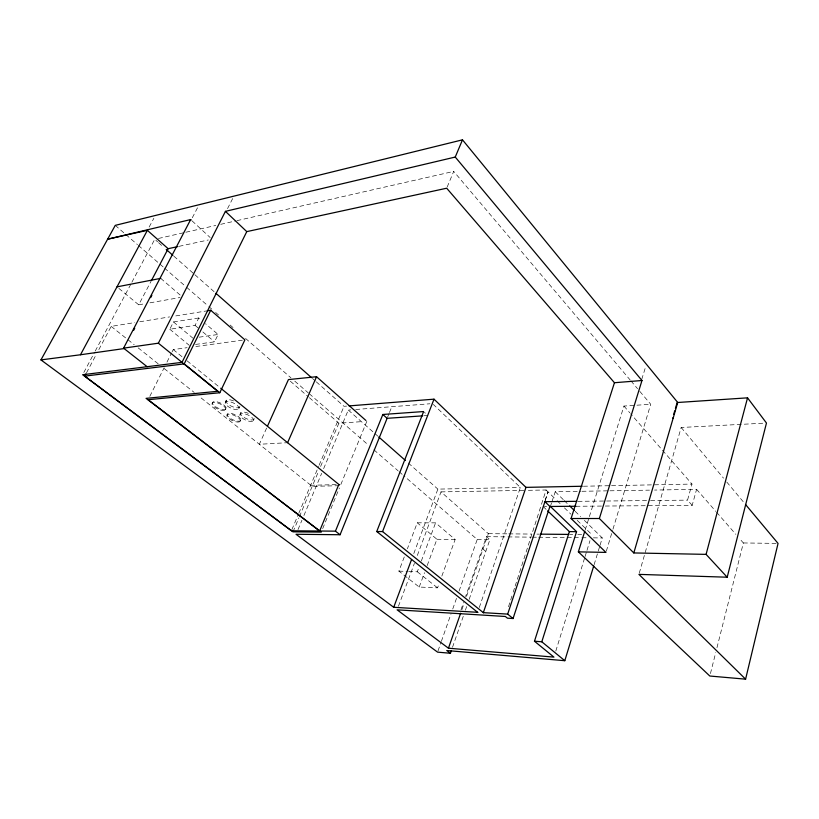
<?xml version="1.0" encoding="UTF-8"?>
<svg xmlns="http://www.w3.org/2000/svg" width="819" height="819" viewBox="0 0 819 819"><rect width="100%" height="100%" fill="white"/><g stroke="black" fill="none" stroke-linecap="round" stroke-linejoin="round"><path stroke-width="0.61" stroke-dasharray="4.09 3.07" d="M710.442 673.566L715.724 652.61M716.963 647.686L743.355 542.956L739.178 538.165M605.323 506.04L692.188 505.354L696.59 489.342L654.565 490.059M692.188 505.354L687.54 500.133L691.994 484.07L630.661 413.769M639.27 573.157L681.173 427.487L765.202 423.106M606.326 551.167L612.612 530.364M612.981 529.135L650.726 404.279L638.359 389.67M594.113 564.68L599.682 546.457M600.051 545.239L602.282 537.95L584.182 520.167M641.758 379.34L645.874 366.042M555.804 651.054L584.725 557.667M585.094 556.459L586.599 551.607M586.977 550.388L589.977 540.683M585.196 529.985L588.994 517.833M589.373 516.615L623.945 406.06L650.726 404.279M545.106 500.88L548.013 491.85L545.014 500.88M508.497 606.746L512.807 593.365M513.196 592.157L514.762 587.284M515.161 586.076L546.099 489.987L527.108 490.335M550.388 506.47L551.504 503.061M551.883 501.934L555.231 491.728L580.702 491.298M479.279 607.503L520.382 487.479L433.353 404.463M452.518 647.276L463.749 614.946M465.407 610.155L466.656 606.562M469.154 599.375L489.885 539.649L486.486 536.66L465.601 596.508M460.995 609.715L463.503 602.508M461.906 609.623L464.004 603.593M466.523 596.365L488.37 533.671L441.011 491.881L416.625 557.401M437.991 650.941L440.95 642.557M441.369 641.349L451.064 613.789M452.753 608.998L456.552 598.208M459.08 591.021L477.221 539.486L403.869 475.819M404.258 556.992L398.884 571.13L419.215 587.039L437.561 587.868L439.271 583.148M441.851 576.074L455.149 539.506L435.575 522.85L417.27 522.809L407.401 548.74M398.443 606.255L414.404 563.359M419.215 587.039L424.529 572.706M427.19 565.54L436.926 539.26L417.27 522.809M413.79 553.572L437.878 489.117L520.382 487.479M408.701 571.478L417.301 571.785L418.632 568.202M421.314 561.035L435.575 522.85M387.582 417.168L388.984 413.687M389.455 412.53L391.799 406.736M322.696 528.613L339.404 488.001M340.837 484.51L366.851 421.304M447.154 187.09L453.716 171.406L630.118 379.924M293.007 531.838L298.915 517.843M299.416 516.676L318.632 471.14M320.608 466.461L338.871 423.198L363.032 421.56M298.014 529.576L301.955 520.208M303.921 515.52L321.662 473.341M323.638 468.652L348.28 410.063L350.767 409.879M291.881 529.617L298.3 514.445M298.792 513.278L318.611 466.421M319.103 465.243L344.021 406.316L346.56 406.111M266.615 428.112L259.347 444.277L287.592 442.7M253.388 420.741A7.443 2.826 24.1 0 0 244.922 413.861A7.443 2.826 24.1 0 0 241.871 417.833A7.443 2.826 24.1 0 0 253.388 420.741L254.054 419.277M240.254 421.365A7.381 2.764 24.3 0 0 231.787 414.557A7.381 2.764 24.3 0 0 228.88 418.478A7.381 2.764 24.3 0 0 240.254 421.365L240.663 420.495A7.381 2.764 24.3 0 0 232.197 413.677A7.381 2.764 24.3 0 0 229.279 417.608A7.381 2.764 24.3 0 0 240.663 420.495M238.882 408.845A7.545 2.877 24.5 0 0 230.231 401.812A7.545 2.877 24.5 0 0 227.272 405.927A7.545 2.877 24.5 0 0 238.882 408.845L239.701 407.074M240.049 414.24L240.725 412.776M227.006 414.926L227.416 414.045M225.358 402.231L226.187 400.46M225.614 409.756A7.484 2.815 24.6 0 0 216.963 402.794A7.484 2.815 24.6 0 0 214.148 406.859A7.484 2.815 24.6 0 0 225.614 409.756L226.024 408.876A7.484 2.826 24.7 0 0 217.373 401.914A7.484 2.826 24.7 0 0 214.558 405.989A7.484 2.826 24.7 0 0 226.024 408.876M212.182 403.214L212.602 402.334M195.546 344.43L214.527 341.83L218.11 334.48L205.528 323.751M198.761 317.977L173.485 321.959L169.789 329.238L195.076 325.378L198.761 317.977L201.658 320.444M149.836 396.304L164.117 367.813M166.974 362.111L171.55 352.999M172.123 351.853L173.259 349.58L187.09 347.696M227.549 208.599L233.538 196.816M192.301 217.762L198.188 206.49M118.878 288.421L138.708 304.811L151.075 281.245M83.835 372.471L94.646 352.16M95.25 351.034L131.306 283.323M131.9 282.197L154.74 239.312L157.606 241.84M86.517 372.809L96.499 354.023M98.843 349.6L111.179 326.392L134.797 322.563M149.14 227.058L153.849 218.304M158.477 238.462L184.633 232.524M185.882 232.238L215.776 225.45M220.761 224.314L235.708 220.925M236.957 220.639L453.716 171.406M179.105 246.324L208.313 239.977M138.708 304.811L144.973 303.706M149.979 302.825L180.026 297.522M139.773 321.754L169.605 316.912M175.819 315.909L205.723 311.056M199.13 337.182L218.11 334.48M195.884 346.509L242.373 340.202M355.733 409.49L429.893 403.777M423.986 415.755L427.805 415.489L424.457 412.336M310.636 485.268L336.22 484.643M339.076 485.708L312.213 486.343L199.191 396.427M583.435 486.23L610.257 485.698M611.537 485.667L691.994 484.07M441.011 491.881L525.849 490.356M581.981 491.277L608.722 490.827M609.991 490.806L649.477 490.141M578.03 501.32L649.344 500.552M650.614 500.532L687.54 500.133M544.4 506.511L546.601 506.49M575.941 506.265L604.043 506.05M488.37 533.671L507.534 533.845M508.814 533.855L531.807 534.07M536.926 534.121L539.475 534.142M570.137 534.428L572.696 534.449M577.804 534.49L581.633 534.531M486.486 536.66L531.019 537.151M532.289 537.162L537.387 537.223M538.656 537.233L573.013 537.622M574.283 537.633L580.651 537.704M581.92 537.725L588.277 537.786M593.376 537.848L602.282 537.95M477.221 539.486L489.885 539.649M743.355 542.956L778.05 543.406M436.926 539.26L455.149 539.506M398.884 571.13L407.473 571.437M111.179 326.392L134.183 344.697M138.176 347.88L158.18 363.8M164.189 368.57L194.195 392.444M417.301 571.785L437.561 587.868M173.259 349.58L183.149 357.627M187.101 360.851L219.738 387.428M169.789 329.238L189.22 345.301M173.485 321.959L192.803 338.083M195.076 325.378L197.993 327.846M202.856 331.961L214.527 341.83M160.719 278.358L181.583 296.263M290.336 381.224L308.415 396.867M309.367 397.686L338.871 423.198M482.35 548.495L485.79 551.463M115.264 225.368L124.918 233.753M125.88 234.582L137.469 244.635M138.431 245.475L163.524 267.25M164.496 268.089L185.729 286.517M186.691 287.356L207.924 305.784M208.896 306.623L211.783 309.132M215.653 312.489L218.54 314.998M230.129 325.051L233.026 327.559M245.567 338.452L290.94 377.825M294.799 381.173L308.313 392.895M309.275 393.734L368.151 444.83M373.945 449.856L398.075 470.792M399.037 471.631L402.897 474.989M158.558 242.69L163.339 246.908M173.863 256.183L193.939 273.894M194.891 274.734L214.967 292.455M312.479 378.48L315.346 381.009M316.298 381.859L344.021 406.316M348.28 410.063L374.017 432.77M374.969 433.609L377.825 436.138M408.333 463.052L437.878 489.117M192.035 220.854L210.155 237.52M543.151 506.521L546.764 509.981M546.099 489.987L556.234 499.866M557.145 500.757L560.8 504.32M564.455 507.893L570.843 514.127M577.241 520.362L591.861 534.623M555.231 491.728L563.38 499.723M564.281 500.614L568.806 505.057M575.133 511.281L580.569 516.615M623.945 406.06L629.821 412.807M696.59 489.342L715.796 511.363M716.635 512.315L735.841 534.336M630.947 380.896L637.54 388.687M681.173 427.487L723.505 478.142M726.76 482.033L743.857 502.487M254.279 418.57A7.432 2.826 24.2 0 1 246.826 418.847A7.432 2.826 24.2 0 1 240.612 412.971A7.432 2.826 24.2 0 1 249.14 413.708M239.916 406.347A7.535 2.887 24.5 0 1 232.442 406.685A7.535 2.887 24.5 0 1 226.075 400.665A7.535 2.887 24.5 0 1 234.643 401.361"/><path stroke-width="1.23" d="M584.817 531.193L578.357 551.852L709.817 676.023L745.597 679.166L778.05 543.406L745.485 504.443M745.597 679.166L638.922 574.375L727.19 577.211L766.471 423.034L747.542 397.839L677.159 402.528L675.419 408.456M727.19 577.211L706.091 554.371L747.542 397.839M673.689 414.383L674.733 410.821M706.091 554.371L633.814 552.938L677.733 402.487L462.489 139.834L115.264 225.368L40.95 359.91L437.571 652.139L450.44 653.265L451.269 650.87M450.44 653.265L446.754 650.532L564.803 660.698L593.744 565.898M633.814 552.938L599.375 518.509L641.973 380.507L455.251 157.053L462.489 139.834M564.803 660.698L541.799 641.779L576.566 531.674L550.388 506.47M578.357 551.852L605.947 552.395L571.078 518.519L614.445 382.729L446.683 188.216L246.775 231.623L182.023 362.356L82.627 374.733L291.39 530.784L335.442 531.162L340.08 534.746L387.111 418.325L422.717 415.847M513.052 618.529L507.678 614.107L544.922 501.678L549.897 506.47L513.052 618.529L507.442 618.181L505.364 616.482L397.113 609.827L448.454 648.208L553.931 657.114L534.479 641.226L569.379 531.613L547.665 510.851M349.099 405.907L434.009 399.17L525.972 487.366L483.333 612.653L507.678 614.107M448.454 648.208L460.636 613.236M340.08 534.746L296.038 534.264L393.714 607.288L411.558 559.541M335.442 531.162L382.852 414.475L423.618 411.547L376.74 531.511L382.565 531.562L434.009 399.17M338.769 484.582L319.625 531.029L146.069 398.362L217.721 391.287L158.374 343.192L123.577 348.147L190.653 219.574L191.134 220.014M287.592 442.7L316.543 376.709L365.898 420.464M267.649 425.798L288.431 379.586L316.543 376.709M85.923 373.914L84.746 376.126L293.007 531.838L321.263 532.094L148.116 399.723L219.809 392.741L244.891 339.865L210.708 310.247L206.972 310.851M84.746 376.126L184.203 363.882L210.708 310.247M158.374 343.192L225.43 211.353L455.251 157.053M133.558 330.446L134.736 328.184M150.676 297.604L151.863 295.342M151.669 280.118L168.151 248.7L177.887 246.58M40.95 359.91L80.487 354.76L147.379 230.334L168.151 248.7M190.653 219.574L107.637 239.189L147.379 230.334M116.994 286.865L160.719 278.358M80.487 354.76L124.109 348.566M614.445 382.729L641.973 380.507M672.655 417.936L673.228 417.905M525.972 487.366L582.166 486.251M544.922 501.678L576.76 501.33M549.897 506.47L575.941 506.265M571.078 518.519L599.375 518.509M569.379 531.613L576.566 531.674M540.755 534.152L568.857 534.408M393.714 607.288L477.631 612.305M534.479 641.226L541.799 641.779M123.577 348.147L147.144 366.697M376.74 531.511L477.846 612.479M382.565 531.562L483.538 612.817M184.203 363.882L219.809 392.741M220.72 388.237L339.383 484.889M166.216 249.437L172.901 255.344M215.919 293.294L311.517 377.641M378.777 436.977L405.466 460.524M382.852 414.475L387.111 418.325M225.43 211.353L246.775 231.623M569.707 505.947L574.232 510.391"/></g></svg>
